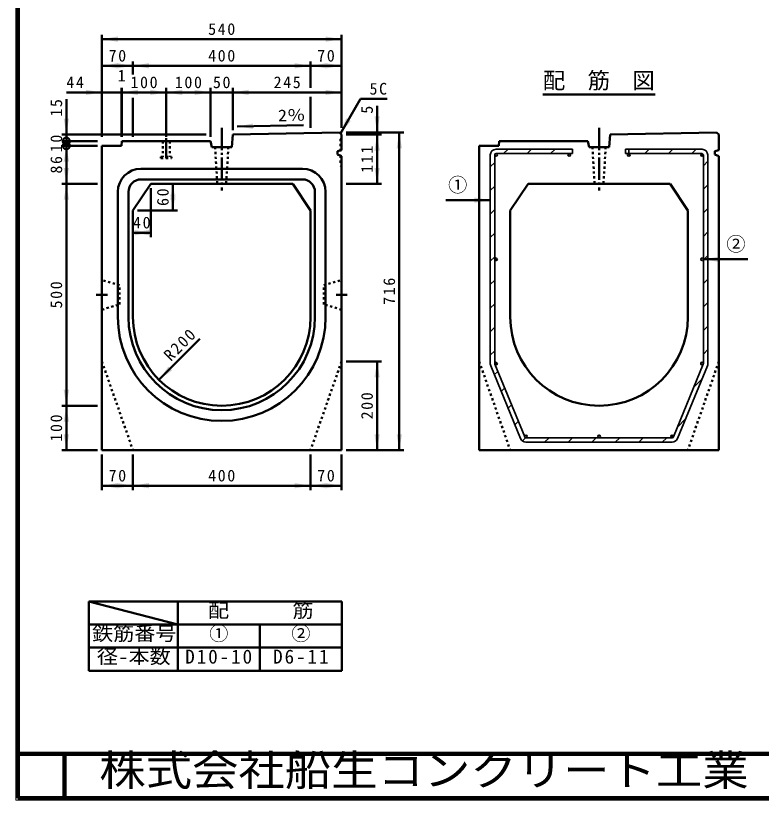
# Model space of a CAD drawing. Units: millimetres, scale not verified. Extents: x 100 to 4105, y 100 to 2870.
# Drawn here: x 100 to 1780, y 100 to 1868 of the extents above; entities that cross this region are included whole.
import ezdxf
from ezdxf.enums import TextEntityAlignment as Align

# ---------------------------------------------------------------- set-up
doc = ezdxf.new("R2010")
doc.units = ezdxf.units.MM
doc.header["$LTSCALE"] = 5
doc.header["$PDMODE"] = 32
doc.header["$PDSIZE"] = 2.5
doc.linetypes.add('USER1', pattern=[2.2, 1, -1.2])
doc.linetypes.add('USER2', pattern=[13.4, 10, -1.2, 1, -1.2])
doc.layers.add('V-nasSTD', color=7, linetype='Continuous', lineweight=35)
doc.styles.add('ＭＳ ゴシック', font='')
doc.styles.get('ＭＳ ゴシック').set_extended_font_data('MS Gothic')

msp = doc.modelspace()

# ---------------------------------------------------------------- hatches: boundary and pattern name
at = {"layer": 'V-nasSTD'}
for points in [[(330.168, 1820.81), (294.168, 1814.81), (330.168, 1808.81)], [(798.168, 1808.81), (834.168, 1814.81), (798.168, 1820.81)], [(330.168, 1760.81), (294.168, 1754.81), (330.168, 1748.81)], [(328.168, 1748.81), (364.168, 1754.81), (328.168, 1760.81)], [(400.168, 1760.81), (364.168, 1754.81), (400.168, 1748.81)], [(728.168, 1748.81), (764.168, 1754.81), (728.168, 1760.81)], [(800.168, 1760.81), (764.168, 1754.81), (800.168, 1748.81)], [(798.168, 1748.81), (834.168, 1754.81), (798.168, 1760.81)], [(258.168, 1688.81), (294.168, 1694.81), (258.168, 1700.81)], [(375.168, 1700.81), (339.168, 1694.81), (375.168, 1688.81)], [(403.168, 1688.81), (439.168, 1694.81), (403.168, 1700.81)], [(475.168, 1700.81), (439.168, 1694.81), (475.168, 1688.81)], [(503.168, 1688.81), (539.168, 1694.81), (503.168, 1700.81)], [(625.168, 1700.81), (589.168, 1694.81), (625.168, 1688.81)], [(798.168, 1688.81), (834.168, 1694.81), (798.168, 1700.81)], [(220.168, 1635.81), (214.168, 1599.81), (208.168, 1635.81)], [(844.471, 1636.486), (831.668, 1602.31), (854.864, 1630.486)], [(908.168, 1640.81), (914.168, 1604.81), (920.168, 1640.81)], [(634.649, 1624.773), (598.782, 1618.025), (634.899, 1612.776)], [(920.168, 1563.81), (914.168, 1599.81), (908.168, 1563.81)], [(970.168, 1568.81), (964.168, 1604.81), (958.168, 1568.81)], [(220.168, 1538.81), (214.168, 1574.81), (208.168, 1538.81)], [(208.168, 1524.81), (214.168, 1488.81), (220.168, 1524.81)], [(908.168, 1524.81), (914.168, 1488.81), (920.168, 1524.81)], [(220.168, 1452.81), (214.168, 1488.81), (208.168, 1452.81)], [(460.168, 1452.81), (454.168, 1488.81), (448.168, 1452.81)], [(448.168, 1464.81), (454.168, 1428.81), (460.168, 1464.81)], [(1133.168, 1446.056), (1169.168, 1452.056), (1133.168, 1458.056)], [(400.168, 1384.81), (364.168, 1378.81), (400.168, 1372.81)], [(368.168, 1372.81), (404.168, 1378.81), (368.168, 1384.81)], [(1685.168, 1312.81), (1649.168, 1318.81), (1685.168, 1324.81)], [(920.168, 1052.81), (914.168, 1088.81), (908.168, 1052.81)], [(443.959, 1077.087), (422.746, 1047.388), (452.445, 1068.601)], [(208.168, 1024.81), (214.168, 988.81), (220.168, 1024.81)], [(220.168, 952.81), (214.168, 988.81), (208.168, 952.81)], [(208.168, 924.81), (214.168, 888.81), (220.168, 924.81)], [(908.168, 924.81), (914.168, 888.81), (920.168, 924.81)], [(958.168, 924.81), (964.168, 888.81), (970.168, 924.81)], [(330.168, 814.81), (294.168, 808.81), (330.168, 802.81)], [(328.168, 802.81), (364.168, 808.81), (328.168, 814.81)], [(400.168, 814.81), (364.168, 808.81), (400.168, 802.81)], [(728.168, 802.81), (764.168, 808.81), (728.168, 814.81)], [(800.168, 814.81), (764.168, 808.81), (800.168, 802.81)], [(798.168, 802.81), (834.168, 808.81), (798.168, 814.81)]]:
    msp.add_hatch(color=256, dxfattribs=at).paths.add_polyline_path(points)

# ---------------------------------------------------------------- linework, layer by layer
at = {"layer": 'V-nasSTD', "lineweight": 100}
for p, q in [((105, 2865), (105, 105)), ((105, 205), (4100, 205)), ((210, 205), (210, 105)), ((105, 105), (4100, 105))]:
    msp.add_line(p, q, dxfattribs=at)
at = {"layer": 'V-nasSTD', "lineweight": 50}
for p, q in [((294.168, 1594.81), (294.168, 1824.81)), ((834.168, 1614.81), (834.168, 1824.81)), ((294.168, 1814.81), (834.168, 1814.81)), ((294.168, 1754.81), (364.168, 1754.81)), ((364.168, 1734.81), (364.168, 1764.81)), ((364.168, 1754.81), (764.168, 1754.81)), ((764.168, 1704.81), (764.168, 1764.81)), ((764.168, 1754.81), (834.168, 1754.81)), ((338.168, 1594.81), (338.168, 1704.81)), ((339.168, 1594.81), (339.168, 1704.81)), ((439.168, 1594.81), (439.168, 1704.81)), ((539.168, 1594.81), (539.168, 1704.81)), ((589.168, 1609.81), (589.168, 1704.81)), ((214.168, 1694.81), (294.168, 1694.81)), ((214.168, 1679.81), (214.168, 1599.81)), ((294.168, 1694.81), (338.168, 1694.81)), ((338.168, 1694.81), (339.168, 1694.81)), ((339.168, 1694.81), (439.168, 1694.81)), ((364.168, 1682.81), (364.168, 1594.81)), ((439.168, 1694.81), (539.168, 1694.81)), ((539.168, 1694.81), (589.168, 1694.81)), ((589.168, 1694.81), (834.168, 1694.81)), ((764.168, 1684.81), (764.168, 1614.81)), ((876.668, 1680.252), (831.668, 1602.31)), ((876.668, 1680.252), (936.668, 1680.252)), ((1287.764, 1689.81), (1540.571, 1689.81)), ((914.168, 1664.81), (914.168, 1604.81)), ((598.782, 1618.025), (748.749, 1621.149)), ((529.168, 1599.81), (204.168, 1599.81)), ((214.168, 1599.81), (214.168, 1584.81)), ((589.168, 1599.81), (586.668, 1571.81)), ((589.168, 1599.81), (829.168, 1604.81)), ((829.168, 1604.81), (834.168, 1599.81)), ((834.168, 1599.81), (834.168, 1564.824)), ((844.168, 1604.81), (974.168, 1604.81)), ((844.168, 1599.81), (924.168, 1599.81)), ((914.168, 1599.81), (914.168, 1604.81)), ((914.168, 1488.81), (914.168, 1599.81)), ((964.168, 888.81), (964.168, 1604.81)), ((1439.168, 1599.81), (1436.668, 1571.81)), ((1439.168, 1599.81), (1679.168, 1604.81)), ((1679.168, 1604.81), (1684.168, 1599.81)), ((1684.168, 1599.81), (1684.168, 1564.824)), ((284.168, 1584.81), (204.168, 1584.81)), ((284.168, 1574.81), (204.168, 1574.81)), ((214.168, 1584.81), (214.168, 1574.81)), ((214.168, 1488.81), (214.168, 1574.81)), ((294.168, 888.81), (294.168, 1574.81)), ((294.168, 1574.81), (338.168, 1574.81)), ((339.168, 1584.81), (338.168, 1574.81)), ((539.168, 1584.81), (339.168, 1584.81)), ((539.168, 1584.81), (541.668, 1571.81)), ((1144.168, 888.81), (1144.168, 1574.81)), ((1144.168, 1574.81), (1188.168, 1574.81)), ((1189.168, 1584.81), (1188.168, 1574.81)), ((1389.168, 1584.81), (1189.168, 1584.81)), ((1389.168, 1584.81), (1391.668, 1571.81)), ((586.668, 1571.81), (541.668, 1571.81)), ((549.168, 1571.81), (579.168, 1571.81)), ((825.168, 1562.81), (834.168, 1564.824)), ((825.168, 1554.81), (825.168, 1562.81)), ((1436.668, 1571.81), (1391.668, 1571.81)), ((1399.168, 1571.81), (1429.168, 1571.81)), ((1675.168, 1562.81), (1684.168, 1564.824)), ((1675.168, 1554.81), (1675.168, 1562.81)), ((825.168, 1554.81), (834.168, 1551.451)), ((834.168, 888.81), (834.168, 1551.451)), ((1675.168, 1554.81), (1684.168, 1551.451)), ((1684.168, 888.81), (1684.168, 1551.451)), ((382.168, 1522.81), (746.168, 1522.81)), ((284.168, 1488.81), (204.168, 1488.81)), ((214.168, 988.81), (214.168, 1488.81)), ((404.168, 1488.81), (364.168, 1428.81)), ((382.168, 1498.81), (746.168, 1498.81)), ((404.168, 1488.81), (724.168, 1488.81)), ((454.168, 1428.81), (454.168, 1488.81)), ((724.168, 1488.81), (764.168, 1428.81)), ((844.168, 1488.81), (924.168, 1488.81)), ((1254.168, 1488.81), (1214.168, 1428.81)), ((1254.168, 1488.81), (1574.168, 1488.81)), ((1574.168, 1488.81), (1614.168, 1428.81)), ((330.168, 1438.81), (330.168, 1470.81)), ((354.168, 1438.81), (354.168, 1470.81)), ((404.168, 1478.81), (404.168, 1368.81)), ((774.168, 1470.81), (774.168, 1438.81)), ((798.168, 1470.81), (798.168, 1438.81)), ((1069.168, 1452.056), (1169.168, 1452.056)), ((330.168, 1188.81), (330.168, 1438.81)), ((354.168, 1188.81), (354.168, 1438.81)), ((774.168, 1438.81), (774.168, 1188.81)), ((798.168, 1438.81), (798.168, 1188.81)), ((364.168, 1428.81), (364.168, 1188.81)), ((374.168, 1428.81), (464.168, 1428.81)), ((764.168, 1428.81), (764.168, 1188.81)), ((1214.168, 1428.81), (1214.168, 1188.81)), ((1614.168, 1428.81), (1614.168, 1188.81)), ((364.168, 1378.81), (404.168, 1378.81)), ((1749.168, 1318.81), (1649.168, 1318.81)), ((422.746, 1047.388), (514.67, 1139.312)), ((844.168, 1088.81), (924.168, 1088.81)), ((914.168, 888.81), (914.168, 1088.81)), ((284.168, 988.81), (204.168, 988.81)), ((214.168, 888.81), (214.168, 988.81)), ((284.168, 888.81), (204.168, 888.81)), ((294.168, 888.81), (834.168, 888.81)), ((844.168, 888.81), (974.168, 888.81)), ((1144.168, 888.81), (1684.168, 888.81)), ((294.168, 878.81), (294.168, 798.81)), ((364.168, 878.81), (364.168, 798.81)), ((764.168, 878.81), (764.168, 798.81)), ((834.168, 878.81), (834.168, 798.81)), ((294.168, 808.81), (364.168, 808.81)), ((364.168, 808.81), (764.168, 808.81)), ((764.168, 808.81), (834.168, 808.81)), ((265, 548), (265, 496)), ((465, 548), (265, 548)), ((265, 548), (465, 496)), ((465, 496), (465, 548)), ((650, 548), (465, 548)), ((835, 548), (650, 548)), ((835, 496), (835, 548)), ((265, 496), (265, 444)), ((465, 496), (265, 496)), ((465, 444), (465, 496)), ((465, 444), (465, 496)), ((465, 496), (465, 444)), ((650, 496), (465, 496)), ((650, 444), (650, 496)), ((650, 496), (835, 496)), ((650, 444), (650, 496)), ((650, 496), (650, 444)), ((835, 444), (835, 496)), ((835, 444), (835, 496)), ((835, 444), (835, 496)), ((835, 496), (835, 444)), ((265, 444), (265, 392)), ((465, 444), (265, 444)), ((465, 392), (465, 444)), ((465, 444), (650, 444)), ((465, 392), (465, 444)), ((465, 444), (465, 392)), ((650, 392), (650, 444)), ((650, 444), (835, 444)), ((650, 392), (650, 444)), ((650, 444), (650, 392)), ((835, 392), (835, 444)), ((835, 392), (835, 444)), ((835, 392), (835, 444)), ((835, 444), (835, 392)), ((265, 392), (465, 392)), ((465, 392), (650, 392)), ((650, 392), (835, 392))]:
    msp.add_line(p, q, dxfattribs=at)
at = {"layer": 'V-nasSTD', "linetype": 'USER2', "lineweight": 50}
for p, q in [((564.168, 1614.81), (564.168, 1473.81)), ((1414.168, 1614.81), (1414.168, 1473.81)), ((439.168, 1591.81), (439.168, 1546.81)), ((306.668, 1238.81), (281.668, 1238.81)), ((821.668, 1238.81), (846.668, 1238.81))]:
    msp.add_line(p, q, dxfattribs=at)
at = {"layer": 'V-nasSTD', "linetype": 'USER1', "lineweight": 50}
for p, q in [((831.868, 1589.81), (834.168, 1592.11)), ((431.168, 1584.81), (431.168, 1549.81)), ((447.168, 1584.81), (447.168, 1549.81)), ((831.868, 1589.81), (831.868, 1564.31)), ((549.168, 1571.81), (554.168, 1488.81)), ((579.168, 1571.81), (574.168, 1488.81)), ((1399.168, 1571.81), (1404.168, 1488.81)), ((1429.168, 1571.81), (1424.168, 1488.81)), ((427.168, 1549.81), (451.168, 1549.81)), ((427.168, 1549.81), (427.168, 1546.81)), ((427.168, 1546.81), (451.168, 1546.81)), ((451.168, 1549.81), (451.168, 1546.81)), ((831.868, 1552.31), (831.868, 1529.81)), ((831.868, 1529.81), (834.168, 1527.51)), ((334.168, 1260.31), (294.168, 1272.31)), ((294.168, 1272.31), (294.168, 1205.31)), ((334.168, 1217.31), (334.168, 1260.31)), ((794.168, 1260.31), (834.168, 1272.31)), ((794.168, 1217.31), (794.168, 1260.31)), ((834.168, 1272.31), (834.168, 1205.31)), ((294.168, 1205.31), (334.168, 1217.31)), ((834.168, 1205.31), (794.168, 1217.31)), ((294.168, 1088.81), (364.168, 888.81)), ((834.168, 1088.81), (764.168, 888.81)), ((1144.168, 1088.81), (1214.168, 888.81)), ((1684.168, 1088.81), (1614.168, 888.81))]:
    msp.add_line(p, q, dxfattribs=at)
at = {"layer": 'V-nasSTD'}
for p, q in [((1182.168, 1566.81), (1354.168, 1566.81)), ((1182.168, 1556.81), (1354.168, 1556.81)), ((1199.094, 1556.81), (1209.094, 1566.81)), ((1252.128, 1556.81), (1262.128, 1566.81)), ((1305.161, 1556.81), (1315.161, 1566.81)), ((1346.553, 1556.81), (1347.168, 1556.81)), ((1346.553, 1556.746), (1350.104, 1553.195)), ((1347.168, 1556.81), (1354.168, 1556.81)), ((1354.168, 1566.81), (1354.168, 1556.81)), ((1474.168, 1566.81), (1474.168, 1556.81)), ((1474.168, 1566.81), (1646.168, 1566.81)), ((1474.168, 1566.718), (1474.26, 1566.81)), ((1481.168, 1566.81), (1474.168, 1566.81)), ((1474.168, 1556.81), (1646.168, 1556.81)), ((1480.856, 1556.793), (1484.151, 1553.498)), ((1481.168, 1566.81), (1481.168, 1556.81)), ((1517.293, 1556.81), (1527.293, 1566.81)), ((1570.326, 1556.81), (1580.326, 1566.81)), ((1623.359, 1556.81), (1633.359, 1566.81)), ((1644.205, 1556.079), (1648.437, 1551.847)), ((1169.168, 1553.81), (1169.168, 1083.401)), ((1179.168, 1553.81), (1179.168, 1083.392)), ((1179.221, 1554.373), (1182.731, 1550.863)), ((1649.168, 1553.81), (1649.168, 1083.392)), ((1649.168, 1529.585), (1659.168, 1539.585)), ((1659.168, 1553.81), (1659.168, 1083.396)), ((1169.168, 1526.883), (1179.168, 1536.883)), ((1649.168, 1476.552), (1659.168, 1486.552)), ((1169.168, 1473.85), (1179.168, 1483.85)), ((1649.168, 1423.519), (1659.168, 1433.519)), ((1169.168, 1420.817), (1179.168, 1430.817)), ((1649.168, 1370.486), (1659.168, 1380.486)), ((1169.168, 1367.784), (1179.168, 1377.784)), ((1649.168, 1317.453), (1659.168, 1327.453)), ((1169.168, 1314.751), (1179.168, 1324.751)), ((1179.168, 1318.81), (1179.168, 1320.224)), ((1179.522, 1320.224), (1183.582, 1316.164)), ((1649.168, 1264.42), (1659.168, 1274.42)), ((1169.168, 1261.718), (1179.168, 1271.718)), ((1649.168, 1211.387), (1659.168, 1221.387)), ((1169.168, 1208.685), (1179.168, 1218.685)), ((1649.168, 1158.354), (1659.168, 1168.354)), ((1169.168, 1155.652), (1179.168, 1165.652)), ((1649.168, 1105.321), (1659.168, 1115.321)), ((1169.168, 1102.618), (1179.168, 1112.618)), ((1170.147, 1078.451), (1237.508, 914.86)), ((1179.393, 1082.25), (1246.751, 918.667)), ((1180.007, 1085.891), (1184.249, 1081.649)), ((1648.942, 1082.25), (1581.584, 918.667)), ((1590.829, 914.86), (1658.188, 1078.446)), ((1590.829, 914.86), (1658.188, 1078.446)), ((1645.802, 1086.787), (1649.145, 1083.444)), ((1178.28, 1058.698), (1185.938, 1066.356)), ((1627.81, 1030.931), (1646.193, 1049.314)), ((1193.748, 1021.133), (1201.406, 1028.791)), ((1209.216, 983.568), (1216.874, 991.226)), ((1590.687, 940.775), (1609.07, 959.157)), ((1224.684, 946.003), (1232.342, 953.661)), ((1246.571, 920.332), (1250.048, 916.855)), ((1413.82, 922.789), (1417.147, 919.462)), ((1577.024, 922.22), (1581.22, 918.023)), ((1241.388, 909.674), (1248.653, 916.939)), ((1246.751, 918.667), (1246.751, 918.667)), ((1246.751, 918.667), (1246.751, 918.667)), ((1246.751, 918.667), (1246.751, 918.667)), ((1249.525, 916.81), (1578.81, 916.81)), ((1250.048, 916.81), (1249.525, 916.81)), ((1249.529, 906.81), (1578.809, 906.81)), ((1291.557, 906.81), (1301.557, 916.81)), ((1344.59, 906.81), (1354.59, 916.81)), ((1397.623, 906.81), (1407.623, 916.81)), ((1578.81, 916.81), (1414.168, 916.81)), ((1578.81, 916.81), (1414.168, 916.81)), ((1450.656, 906.81), (1460.656, 916.81)), ((1503.689, 906.81), (1513.689, 916.81)), ((1556.722, 906.81), (1566.722, 916.81)), ((1581.584, 918.667), (1581.584, 918.667)), ((1581.584, 918.667), (1581.584, 918.667)), ((1581.584, 918.667), (1581.584, 918.667))]:
    msp.add_line(p, q, dxfattribs=at)
at = {"layer": 'V-nasSTD', "lineweight": 13}
msp.add_lwpolyline([(100, 100), (100, 2870), (4105, 2870), (4105, 100)], close=True, dxfattribs=at)
at = {"layer": 'V-nasSTD', "lineweight": 50}
for centre in [(214.168, 1584.81), (214.168, 1574.81)]:
    msp.add_circle(centre, 8, dxfattribs=at)
at = {"layer": 'V-nasSTD'}
for centre in [(1182.168, 1553.81), (1347.168, 1553.81), (1481.168, 1553.81), (1481.168, 1553.81), (1646.168, 1553.81), (1182.168, 1318.81), (1646.168, 1318.81), (1182.168, 1083.81), (1646.168, 1083.81), (1249.525, 919.81), (1414.168, 919.81), (1578.81, 919.81)]:
    msp.add_circle(centre, 3, dxfattribs=at)
for centre, radius, start, end in [((1182.168, 1553.81), 13, 90, 180), ((1182.168, 1553.81), 13, 90, 180), ((1182.168, 1553.81), 3, 90, 180), ((1182.168, 1553.81), 3, 90, 180), ((1182.168, 1553.81), 3, 90, 169.17571), ((1646.168, 1553.81), 13, 0, 90), ((1646.168, 1553.81), 3, 0, 90), ((1646.168, 1553.81), 3, 0, 90), ((1646.168, 1553.81), 3, 0, 90), ((1182.168, 1553.81), 3, 169.17571, 180), ((1182.168, 1083.401), 13, 180, 202.38013), ((1182.168, 1083.392), 3, 180, 202.38013), ((1646.168, 1083.81), 3, 0, 330.64995), ((1646.168, 1083.81), 3, 330.64995, 0), ((1646.168, 1083.81), 3, 330.64995, 0), ((1646.168, 1083.392), 3, 337.61987, 0), ((1646.168, 1083.396), 13, 337.61987, 0), ((1646.168, 1083.396), 13, 337.61987, 0), ((1249.529, 919.81), 13, 202.38013, 270), ((1249.525, 919.81), 3, 202.38053, 270.00103), ((1578.809, 919.81), 13, 270, 337.61987), ((1578.81, 919.81), 3, 270, 337.61987), ((1578.81, 919.81), 3, 323.45593, 337.61947)]:
    msp.add_arc(centre, radius, start, end, dxfattribs=at)
at = {"layer": 'V-nasSTD', "lineweight": 50}
for centre, radius, start, end in [((382.168, 1470.81), 52, 90, 180), ((746.168, 1470.81), 52, 0, 90), ((382.168, 1470.81), 28, 90, 180), ((746.168, 1470.81), 28, 0, 90), ((564.168, 1188.81), 234, 180, 270), ((564.168, 1188.81), 210, 180, 270), ((564.168, 1188.81), 200, 180, 270), ((564.168, 1188.81), 200, 270, 0), ((564.168, 1188.81), 210, 270, 0), ((564.168, 1188.81), 234, 270, 0), ((1414.168, 1188.81), 200, 180, 270), ((1414.168, 1188.81), 200, 270, 0)]:
    msp.add_arc(centre, radius, start, end, dxfattribs=at)
at = {"layer": 'V-nasSTD'}
for p in [(831.868, 1564.31), (831.868, 1552.31)]:
    msp.add_point(p, dxfattribs=at)

# ---------------------------------------------------------------- texts
at = {"layer": 'V-nasSTD', "style": 'ＭＳ ゴシック'}
for s, height, p in [('1', 26.39, (329.668, 1745.81)), ('配\u3000筋\u3000図', 36.95, (1287.764, 1740.21)), ('①', 31.67, (1074.168, 1502.256)), ('②', 31.67, (1700.968, 1369.01)), ('①', 31.67, (535.9, 491.6)), ('②', 31.67, (720.9, 491.6))]:
    msp.add_text(s, height=height, dxfattribs=at).set_placement(p, align=Align.TOP_LEFT)
msp.add_text('5', height=26.39, rotation=90, dxfattribs=at).set_placement((878.168, 1646.81), align=Align.TOP_LEFT)
at = {"layer": 'V-nasSTD', "style": 'ＭＳ ゴシック', "width": 1.15}
msp.add_text('2％', height=26.39, rotation=1.193, dxfattribs=at).set_placement((690.412, 1655.942), align=Align.TOP_LEFT)
at = {"layer": 'V-nasSTD', "style": 'ＭＳ ゴシック', "width": 1.1}
for s, height, p in [('配\u3000\u3000\u3000筋', 31.67, (533.36, 543.6)), ('鉄筋番号', 31.67, (272.12, 491.6)), ('径-本数', 31.67, (282.92, 439.6)), ('株式会社船生コンクリート工業', 69.65, (288.279, 202.55))]:
    msp.add_text(s, height=height, dxfattribs=at).set_placement(p, align=Align.TOP_LEFT)
at = {"layer": 'V-nasSTD', "attachment_point": 1, "style": 'ＭＳ ゴシック'}
for s, insert, char_height in [('\\T1.2;540', (533.568, 1850.81), 26.39), ('\\T1.2;70', (309.368, 1790.81), 26.39), ('\\T1.2;400', (533.568, 1790.81), 26.39), ('\\T1.2;70', (779.368, 1790.81), 26.39), ('\\T1.2;44', (214.168, 1730.81), 26.39), ('\\T1.2;100', (358.568, 1730.81), 26.39), ('\\T1.2;100', (458.568, 1730.81), 26.39), ('\\T1.2;50', (544.368, 1730.81), 26.39), ('\\T1.2;245', (681.068, 1730.81), 26.39), ('\\T1.2;5C', (897.068, 1716.252), 26.39), ('\\T1.2;40', (364.368, 1414.81), 26.39), ('\\T1.2;70', (309.368, 844.81), 26.39), ('\\T1.2;400', (533.568, 844.81), 26.39), ('\\T1.2;70', (779.368, 844.81), 26.39), ('\\T1.2;D10-10', (481.9, 439.6), 31.67), ('\\T1.2;D6-11', (679.86, 439.6), 31.67)]:
    msp.add_mtext(s, dxfattribs=dict(at, insert=insert, char_height=char_height))
at = {"layer": 'V-nasSTD', "char_height": 26.39, "attachment_point": 1, "style": 'ＭＳ ゴシック'}
for s, insert, rotation in [('\\T1.2;15', (178.168, 1640.21), 90), ('\\T1.2;10', (178.168, 1560.01), 90), ('\\T1.2;111', (878.168, 1513.71), 90), ('\\T1.2;86', (178.168, 1512.01), 90), ('\\T1.2;60', (418.168, 1439.01), 90), ('\\T1.2;716', (928.168, 1216.21), 90), ('\\T1.2;500', (178.168, 1208.21), 90), ('\\T1.2;R200', (430.666, 1106.219), 45), ('\\T1.2;200', (878.168, 958.21), 90), ('\\T1.2;100', (178.168, 908.21), 90)]:
    msp.add_mtext(s, dxfattribs=dict(at, insert=insert, rotation=rotation))

doc.saveas('drawing.dxf')
